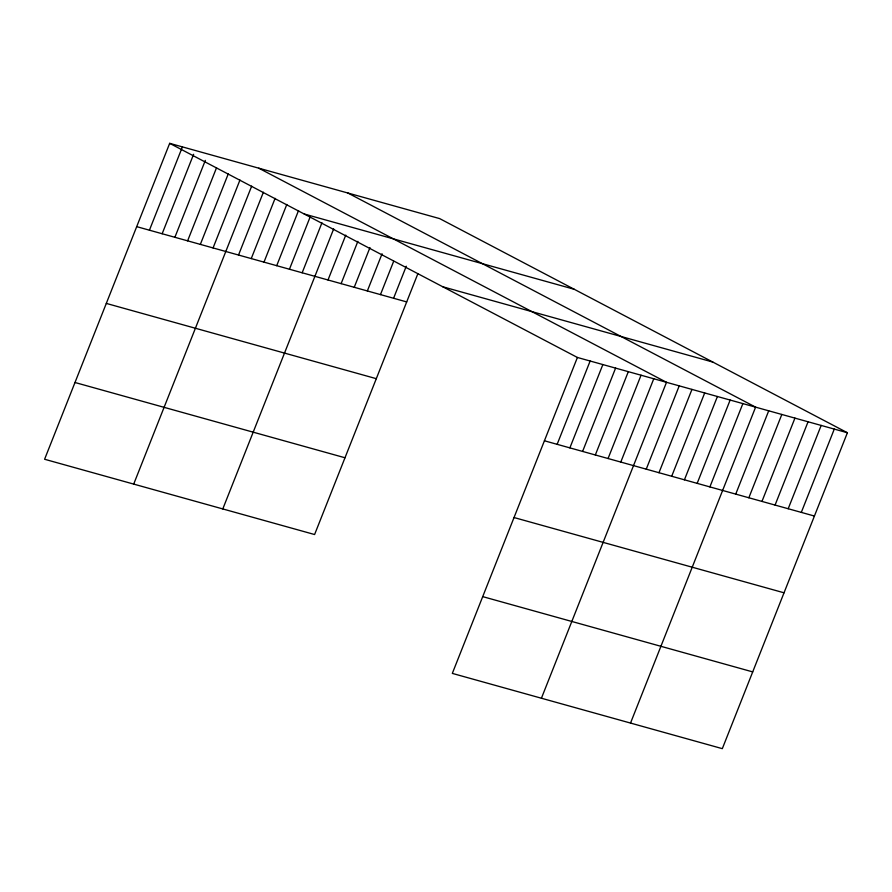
<?xml version="1.0" encoding="UTF-8"?>
<svg xmlns="http://www.w3.org/2000/svg" width="892" height="892" viewBox="0 0 892 892"><rect width="100%" height="100%" fill="white"/><g stroke="black" fill="none" stroke-linecap="round" stroke-linejoin="round"><path stroke-width="1.34" d="M169.681 143.344L577.403 357.469L452.322 673.393L722.319 748.656L847.4 432.743L439.678 218.607L169.681 143.344L44.6 459.257L314.597 534.531L417.857 273.721M149.421 230.203L182.414 146.89M162.154 233.749L193.62 154.283M174.888 237.294L205.327 160.393M187.61 240.84L216.533 167.785M200.343 244.397L228.252 173.907M213.065 247.943L239.959 180.017M133.7 484.1L251.678 186.127M238.521 255.034L263.385 192.237M251.254 258.58L275.104 198.347M263.987 262.137L286.811 204.458M276.71 265.682L298.53 210.568M289.443 269.228L310.249 216.678M302.165 272.774L321.956 222.788M222.799 508.931L333.675 228.91M328.011 279.976L345.773 235.12M341.123 283.634L357.87 241.342M354.236 287.291L369.968 247.563M367.348 290.948L382.066 253.785M380.471 294.605L393.662 261.278M393.584 298.262L406.273 266.217M557.143 444.327L590.136 361.026M569.876 447.873L602.858 364.572M582.599 451.43L615.591 368.117M595.332 454.976L628.314 371.663M608.065 458.521L641.047 375.22M620.787 462.067L653.769 378.765M541.422 698.224L666.502 382.311L258.78 168.187M646.243 469.17L679.225 385.857M658.976 472.715L691.958 389.403M671.698 476.261L704.691 392.959M684.432 479.807L717.413 396.505M697.165 483.364L730.147 400.051M709.887 486.909L742.869 403.597M630.521 723.066L755.602 407.153L347.88 193.018M735.733 494.112L768.714 410.799M748.845 497.769L781.827 414.457M761.958 501.427L794.939 418.114M775.07 505.073L808.063 421.771M788.193 508.73L821.175 425.428M801.306 512.387L834.288 429.085M304.228 214.002L574.225 289.276M442.856 286.811L712.853 362.074M136.699 226.646L406.696 301.92M577.403 357.469L847.4 432.743M106.304 303.414L376.301 378.676M544.421 440.782L814.418 516.044M74.995 382.501L344.992 457.763M514.026 517.538L784.023 592.801M482.717 596.625L752.714 671.899"/></g></svg>
